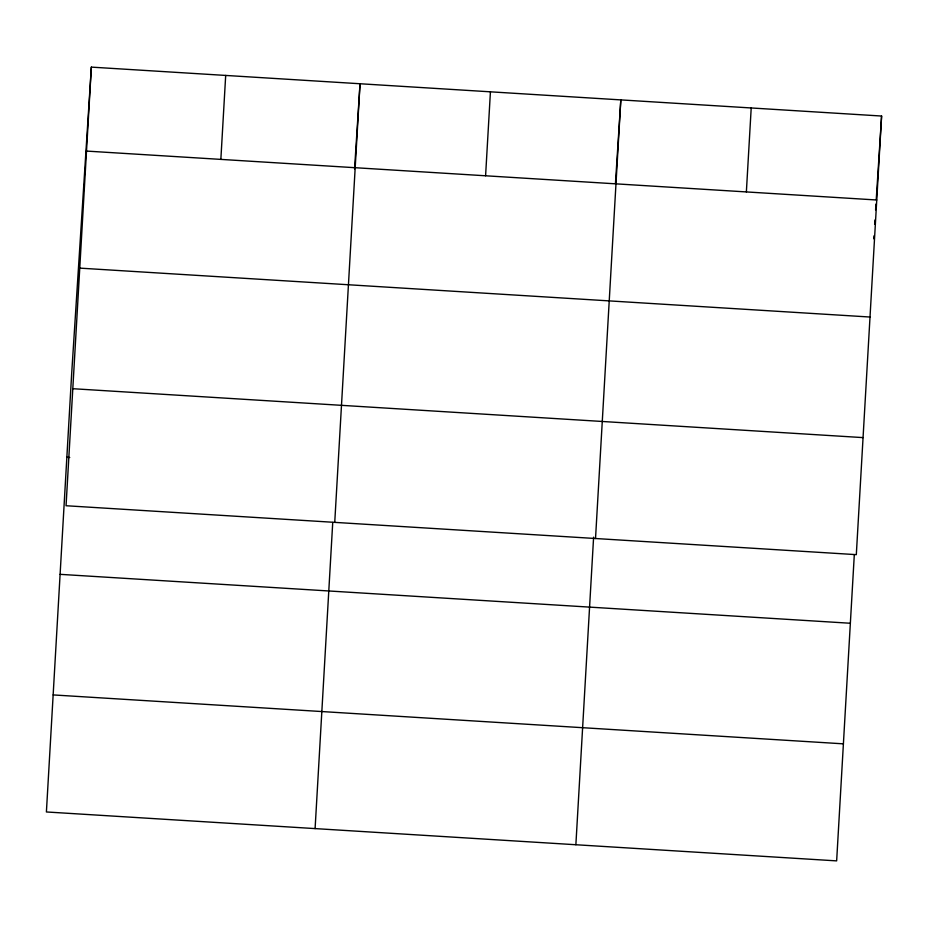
<?xml version="1.0" encoding="UTF-8"?>
<svg xmlns="http://www.w3.org/2000/svg" width="928" height="928" viewBox="0 0 928 928"><rect width="100%" height="100%" fill="white"/><g stroke="black" fill="none" stroke-linecap="round" stroke-linejoin="round"><path stroke-width="1.39" d="M91.35 67.118L66.05 505.737L856.312 554.654L881.6 116.035L91.35 67.118L71.688 373.346L46.4 811.965L836.65 860.882L854.305 554.747M220.852 159.396L225.69 75.435M315.091 828.6L332.734 522.464M334.741 522.371L360.029 83.752L354.566 168.931M485.588 175.775L490.425 91.826M575.87 844.735L593.607 537.173M595.521 538.518L620.82 99.899L615.438 183.628M746.367 191.922L751.204 107.961M873.724 238.774L873.909 235.886M874.652 224.321L874.93 219.982M875.58 209.867L875.951 204.09M876.229 199.764L881.6 116.035M86.501 151.078L876.763 199.996M79.75 268.122L870.012 317.028M72.802 388.704L863.063 437.61M66.851 457.307L69.739 457.481M60.1 574.339L850.361 623.256M53.151 694.921L843.401 743.838"/></g></svg>
